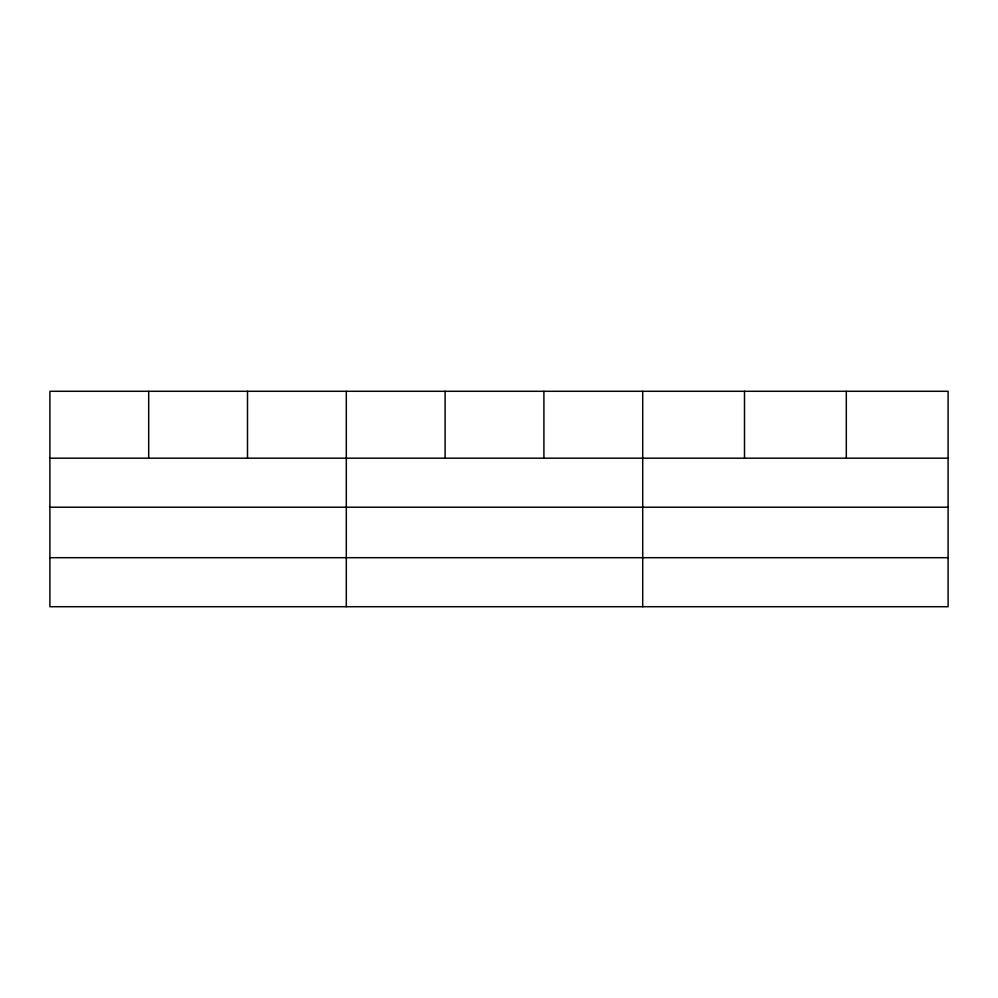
<?xml version="1.0" encoding="UTF-8"?>
<svg xmlns="http://www.w3.org/2000/svg" width="998" height="998" viewBox="0 0 998 998"><rect width="100%" height="100%" fill="white"/><g stroke="black" fill="none" stroke-linecap="round" stroke-linejoin="round"><path stroke-width="1.5" d="M948.1 507.209L948.1 391.291L49.9 391.291L49.9 606.709L948.1 606.709L948.1 507.209L49.9 507.209M49.9 458.194L948.1 458.194M49.9 557.695L948.1 557.695M846.304 391.291L846.304 458.194M744.508 391.291L744.508 458.194M642.712 391.291L642.712 606.709M543.91 391.291L543.91 458.194M445.108 391.291L445.108 458.194M346.306 391.291L346.306 606.709M247.504 391.291L247.504 458.194M148.702 391.291L148.702 458.194"/></g></svg>
